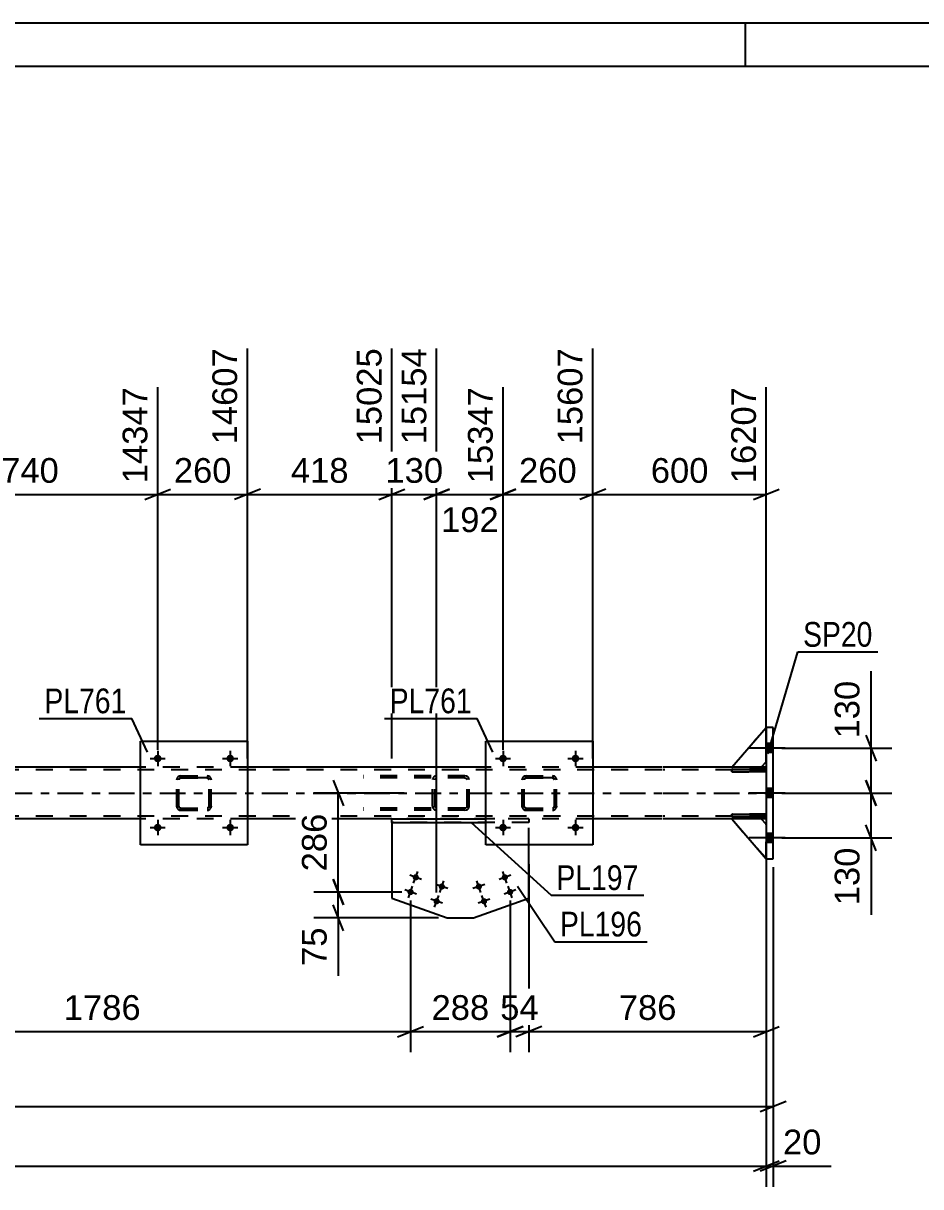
# Model space of a CAD drawing. Header units: millimetres. Extents: x 0 to 1189, y 0 to 841.
# Drawn here: x 685.4 to 789.3, y 706.3 to 841 of the extents above; entities that cross this region are included whole.
import ezdxf

# ---------------------------------------------------------------- set-up
doc = ezdxf.new("R2010")
doc.units = ezdxf.units.MM
doc.linetypes.add('DXK_LINE_DOT2', pattern=[3.9198, 1.9599, -1.9599])
doc.linetypes.add('DXK_LINE_DOT3', pattern=[5.9187, 2.979, -0.9799, 0.9799, -0.9799])
doc.styles.add('Arial', font='ARIAL.TTF', dxfattribs={"height": 0.2})
doc.styles.add('Arial Narrow', font='ARIALN.TTF', dxfattribs={"height": 0.2})

# ---------------------------------------------------------------- blocks, each defined once
blk = doc.blocks.new('Unknown-203770571-1117')
at = {"color": 5, "linetype": 'Continuous'}
for p, q in [((1189, 841), (0, 841)), ((769, 836), (769, 841)), ((1184, 836), (5, 836))]:
    blk.add_line(p, q, dxfattribs=at)
blk = doc.blocks.new('Part-203770571-5220 - 5147')
at = {"color": 2, "linetype": 'Continuous'}
for p, q in [((772.23, 759.47), (771.43, 759.47)), ((771.43, 759.47), (771.43, 744.27)), ((772.23, 744.27), (772.23, 759.47)), ((771.43, 744.27), (772.23, 744.27))]:
    blk.add_line(p, q, dxfattribs=at)
blk = doc.blocks.new('Part-203770571-5539 - 5147')
at = {"color": 2, "linetype": 'Continuous'}
for p, q in [((767.43, 754.87), (771.43, 759.47)), ((770.83, 754.87), (767.43, 754.87)), ((771.43, 755.47), (770.83, 754.87))]:
    blk.add_line(p, q, dxfattribs=at)
at = {"color": 7, "linetype": 'DXK_LINE_DOT2'}
blk.add_line((771.43, 755.47), (771.43, 759.47), dxfattribs=at)
blk = doc.blocks.new('Part-203770571-5178 - 5147')
at = {"color": 7, "linetype": 'DXK_LINE_DOT2'}
for p, q in [((736.51, 753.87), (724.73, 753.87)), ((736.51, 753.63), (724.73, 753.63)), ((732.8, 753.57), (732.76, 753.39)), ((732.76, 750.35), (732.76, 753.39)), ((733.02, 753.39), (733.04, 753.48)), ((733.02, 750.35), (733.02, 753.39)), ((733.04, 753.48), (733.09, 753.56)), ((733.27, 753.87), (733.08, 753.83)), ((733.09, 753.56), (733.18, 753.61)), ((733.18, 753.61), (733.27, 753.63)), ((736.7, 753.83), (736.51, 753.87)), ((736.51, 753.63), (736.61, 753.61)), ((736.61, 753.61), (736.69, 753.56)), ((736.69, 753.56), (736.74, 753.48)), ((736.74, 753.48), (736.76, 753.39)), ((736.76, 750.35), (736.76, 753.39)), ((737.02, 753.39), (736.98, 753.57)), ((737.02, 750.35), (737.02, 753.39)), ((736.51, 750.11), (724.73, 750.11)), ((736.51, 749.87), (724.73, 749.87)), ((732.76, 750.35), (732.8, 750.17)), ((733.04, 750.26), (733.02, 750.35)), ((733.09, 750.18), (733.04, 750.26)), ((733.08, 749.91), (733.27, 749.87)), ((733.18, 750.13), (733.09, 750.18)), ((733.27, 750.11), (733.18, 750.13)), ((736.61, 750.13), (736.51, 750.11)), ((736.51, 749.87), (736.7, 749.91)), ((736.69, 750.18), (736.61, 750.13)), ((736.74, 750.26), (736.69, 750.18)), ((736.76, 750.35), (736.74, 750.26)), ((736.98, 750.17), (737.02, 750.35))]:
    blk.add_line(p, q, dxfattribs=at)
for centre, start, end in [((733.25, 753.37), 110.7583, 155.68), ((736.53, 753.37), 24.32, 69.2417), ((733.25, 750.37), 204.32, 249.2417), ((736.53, 750.37), 290.7583, 335.68)]:
    blk.add_arc(centre, 0.496, start, end, dxfattribs=at)
blk = doc.blocks.new('Bolt-203770571-5396 - 5147')
at = {"linetype": 'Continuous'}
for points in [[(772.23, 756.55), (772.23, 757.59), (771.43, 757.59), (771.43, 756.55)], [(772.23, 756.55), (772.23, 757.59), (771.43, 757.59), (771.43, 756.55)], [(772.23, 756.55), (772.23, 757.59), (771.43, 757.59), (771.43, 756.55)], [(772.23, 751.35), (772.23, 752.39), (771.43, 752.39), (771.43, 751.35)], [(772.23, 751.35), (772.23, 752.39), (771.43, 752.39), (771.43, 751.35)], [(772.23, 746.15), (772.23, 747.19), (771.43, 747.19), (771.43, 746.15)], [(772.23, 746.15), (772.23, 747.19), (771.43, 747.19), (771.43, 746.15)], [(772.23, 746.15), (772.23, 747.19), (771.43, 747.19), (771.43, 746.15)]]:
    blk.add_hatch(color=1, dxfattribs=at).paths.add_polyline_path(points)
at = {"color": 1, "linetype": 'Continuous'}
for p, q in [((772.23, 757.59), (771.43, 757.59)), ((772.23, 757.59), (771.43, 757.59)), ((772.23, 757.59), (771.43, 757.59)), ((773.63, 757.07), (769.43, 757.07)), ((773.63, 757.07), (769.43, 757.07)), ((773.63, 757.07), (769.43, 757.07)), ((772.23, 756.55), (771.43, 756.55)), ((772.23, 756.55), (771.43, 756.55)), ((772.23, 756.55), (771.43, 756.55)), ((773.63, 751.87), (769.43, 751.87)), ((773.63, 751.87), (769.43, 751.87)), ((772.23, 752.39), (771.43, 752.39)), ((772.23, 752.39), (771.43, 752.39)), ((772.23, 751.35), (771.43, 751.35)), ((772.23, 751.35), (771.43, 751.35)), ((773.63, 746.67), (769.43, 746.67)), ((773.63, 746.67), (769.43, 746.67)), ((773.63, 746.67), (769.43, 746.67)), ((772.23, 747.19), (771.43, 747.19)), ((772.23, 747.19), (771.43, 747.19)), ((772.23, 747.19), (771.43, 747.19)), ((772.23, 746.15), (771.43, 746.15)), ((772.23, 746.15), (771.43, 746.15)), ((772.23, 746.15), (771.43, 746.15))]:
    blk.add_line(p, q, dxfattribs=at)
blk = doc.blocks.new('Part-203770571-5283 - 5147')
at = {"color": 2, "linetype": 'Continuous'}
for p, q in [((728.06, 748.47), (728.06, 748.87)), ((728.06, 748.87), (738.93, 748.87)), ((728.06, 748.47), (738.93, 748.47))]:
    blk.add_line(p, q, dxfattribs=at)
at = {"color": 7, "linetype": 'DXK_LINE_DOT2'}
for p, q in [((743.91, 748.87), (738.93, 748.87)), ((743.91, 748.47), (738.93, 748.47)), ((743.91, 748.87), (743.91, 748.47))]:
    blk.add_line(p, q, dxfattribs=at)
blk = doc.blocks.new('Part-203770571-5324 - 5147')
at = {"color": 7, "linetype": 'DXK_LINE_DOT2'}
for p, q in [((703.13, 753.39), (703.17, 753.57)), ((703.17, 753.57), (703.13, 753.39)), ((703.13, 750.35), (703.13, 753.39)), ((703.37, 753.39), (703.39, 753.48)), ((703.39, 753.48), (703.37, 753.39)), ((703.37, 750.35), (703.37, 753.39)), ((703.39, 753.48), (703.44, 753.56)), ((703.44, 753.56), (703.39, 753.48)), ((703.43, 753.83), (703.61, 753.87)), ((703.61, 753.87), (703.43, 753.83)), ((703.44, 753.56), (703.52, 753.61)), ((703.52, 753.61), (703.44, 753.56)), ((703.52, 753.61), (703.61, 753.63)), ((703.61, 753.63), (703.52, 753.61)), ((703.61, 753.87), (706.65, 753.87)), ((703.61, 753.87), (703.61, 753.87)), ((703.61, 753.87), (706.65, 753.87)), ((703.61, 753.63), (706.65, 753.63)), ((703.61, 753.63), (703.61, 753.63)), ((706.65, 753.63), (703.61, 753.63)), ((706.65, 753.87), (706.65, 753.87)), ((706.65, 753.87), (706.84, 753.83)), ((706.84, 753.83), (706.65, 753.87)), ((706.65, 753.63), (706.65, 753.63)), ((706.65, 753.63), (706.74, 753.61)), ((706.74, 753.61), (706.65, 753.63)), ((706.74, 753.61), (706.82, 753.56)), ((706.82, 753.56), (706.74, 753.61)), ((706.82, 753.56), (706.87, 753.48)), ((706.87, 753.48), (706.82, 753.56)), ((706.87, 753.48), (706.89, 753.39)), ((706.89, 753.39), (706.87, 753.48)), ((706.89, 750.35), (706.89, 753.39)), ((707.1, 753.57), (707.13, 753.39)), ((707.13, 753.39), (707.1, 753.57)), ((707.13, 750.35), (707.13, 753.39)), ((703.17, 750.17), (703.13, 750.35)), ((703.13, 750.35), (703.17, 750.16)), ((703.39, 750.26), (703.37, 750.35)), ((703.37, 750.35), (703.39, 750.26)), ((703.44, 750.18), (703.39, 750.26)), ((703.39, 750.26), (703.44, 750.18)), ((703.61, 749.87), (703.43, 749.91)), ((703.43, 749.9), (703.61, 749.87)), ((703.52, 750.13), (703.44, 750.18)), ((703.44, 750.18), (703.52, 750.13)), ((703.61, 750.11), (703.52, 750.13)), ((703.52, 750.13), (703.61, 750.11)), ((703.61, 750.11), (706.65, 750.11)), ((703.61, 750.11), (703.61, 750.11)), ((703.61, 750.11), (706.65, 750.11)), ((703.61, 749.87), (706.65, 749.87)), ((703.61, 749.87), (703.61, 749.87)), ((703.61, 749.87), (706.65, 749.87)), ((706.74, 750.13), (706.65, 750.11)), ((706.65, 750.11), (706.74, 750.13)), ((706.65, 750.11), (706.65, 750.11)), ((706.84, 749.91), (706.65, 749.87)), ((706.65, 749.87), (706.84, 749.9)), ((706.65, 749.87), (706.65, 749.87)), ((706.82, 750.18), (706.74, 750.13)), ((706.74, 750.13), (706.82, 750.18)), ((706.87, 750.26), (706.82, 750.18)), ((706.82, 750.18), (706.87, 750.26)), ((706.89, 750.35), (706.87, 750.26)), ((706.87, 750.26), (706.89, 750.35)), ((707.13, 750.35), (707.1, 750.17)), ((707.1, 750.16), (707.13, 750.35))]:
    blk.add_line(p, q, dxfattribs=at)
at = {"color": 7, "linetype": 'DXK_LINE_DOT3'}
blk.add_line((705.13, 751.87), (705.13, 751.87), dxfattribs=at)
at = {"color": 7, "linetype": 'DXK_LINE_DOT2'}
for centre, start, end in [((703.61, 753.39), 112.5, 157.5), ((703.61, 753.39), 112.5, 157.5), ((706.65, 753.39), 22.5, 67.5), ((706.65, 753.39), 22.5, 67.5), ((703.61, 750.35), 202.5, 247.5), ((703.61, 750.35), 202.5, 247.5), ((706.65, 750.35), 292.5, 337.5), ((706.65, 750.35), 292.5, 337.5)]:
    blk.add_arc(centre, 0.48, start, end, dxfattribs=at)
blk = doc.blocks.new('Part-203770571-5329 - 5147')
at = {"color": 2, "linetype": 'Continuous'}
for p, q in [((698.93, 745.87), (698.93, 757.87)), ((698.93, 757.87), (711.33, 757.87)), ((711.33, 757.87), (711.33, 745.87)), ((711.33, 745.87), (698.93, 745.87))]:
    blk.add_line(p, q, dxfattribs=at)
blk = doc.blocks.new('Part-203770571-5330 - 5147')
at = {"color": 7, "linetype": 'DXK_LINE_DOT2'}
for p, q in [((743.13, 753.39), (743.17, 753.57)), ((743.17, 753.57), (743.13, 753.39)), ((743.13, 750.35), (743.13, 753.39)), ((743.37, 753.39), (743.39, 753.48)), ((743.39, 753.48), (743.37, 753.39)), ((743.37, 750.35), (743.37, 753.39)), ((743.39, 753.48), (743.44, 753.56)), ((743.44, 753.56), (743.39, 753.48)), ((743.43, 753.83), (743.61, 753.87)), ((743.61, 753.87), (743.43, 753.83)), ((743.44, 753.56), (743.52, 753.61)), ((743.52, 753.61), (743.44, 753.56)), ((743.52, 753.61), (743.61, 753.63)), ((743.61, 753.63), (743.52, 753.61)), ((743.61, 753.87), (746.65, 753.87)), ((743.61, 753.87), (743.61, 753.87)), ((743.61, 753.87), (746.65, 753.87)), ((743.61, 753.63), (746.65, 753.63)), ((743.61, 753.63), (743.61, 753.63)), ((746.65, 753.63), (743.61, 753.63)), ((746.65, 753.87), (746.65, 753.87)), ((746.65, 753.87), (746.83, 753.83)), ((746.83, 753.83), (746.65, 753.87)), ((746.65, 753.63), (746.65, 753.63)), ((746.65, 753.63), (746.74, 753.61)), ((746.74, 753.61), (746.65, 753.63)), ((746.74, 753.61), (746.82, 753.56)), ((746.82, 753.56), (746.74, 753.61)), ((746.82, 753.56), (746.87, 753.48)), ((746.87, 753.48), (746.82, 753.56)), ((746.87, 753.48), (746.89, 753.39)), ((746.89, 753.39), (746.87, 753.48)), ((746.89, 750.35), (746.89, 753.39)), ((747.09, 753.57), (747.13, 753.39)), ((747.13, 753.39), (747.09, 753.57)), ((747.13, 750.35), (747.13, 753.39)), ((743.17, 750.17), (743.13, 750.35)), ((743.13, 750.35), (743.17, 750.16)), ((743.39, 750.26), (743.37, 750.35)), ((743.37, 750.35), (743.39, 750.26)), ((743.44, 750.18), (743.39, 750.26)), ((743.39, 750.26), (743.44, 750.18)), ((743.61, 749.87), (743.43, 749.91)), ((743.43, 749.9), (743.61, 749.87)), ((743.52, 750.13), (743.44, 750.18)), ((743.44, 750.18), (743.52, 750.13)), ((743.61, 750.11), (743.52, 750.13)), ((743.52, 750.13), (743.61, 750.11)), ((743.61, 750.11), (746.65, 750.11)), ((743.61, 750.11), (743.61, 750.11)), ((743.61, 750.11), (746.65, 750.11)), ((743.61, 749.87), (746.65, 749.87)), ((743.61, 749.87), (743.61, 749.87)), ((743.61, 749.87), (746.65, 749.87)), ((746.74, 750.13), (746.65, 750.11)), ((746.65, 750.11), (746.74, 750.13)), ((746.65, 750.11), (746.65, 750.11)), ((746.83, 749.91), (746.65, 749.87)), ((746.65, 749.87), (746.83, 749.9)), ((746.65, 749.87), (746.65, 749.87)), ((746.82, 750.18), (746.74, 750.13)), ((746.74, 750.13), (746.82, 750.18)), ((746.87, 750.26), (746.82, 750.18)), ((746.82, 750.18), (746.87, 750.26)), ((746.89, 750.35), (746.87, 750.26)), ((746.87, 750.26), (746.89, 750.35)), ((747.13, 750.35), (747.09, 750.17)), ((747.09, 750.16), (747.13, 750.35))]:
    blk.add_line(p, q, dxfattribs=at)
at = {"color": 7, "linetype": 'DXK_LINE_DOT3'}
blk.add_line((745.13, 751.87), (745.13, 751.87), dxfattribs=at)
at = {"color": 7, "linetype": 'DXK_LINE_DOT2'}
for centre, start, end in [((743.61, 753.39), 112.5, 157.5), ((743.61, 753.39), 112.5, 157.5), ((746.65, 753.39), 22.5, 67.5), ((746.65, 753.39), 22.5, 67.5), ((743.61, 750.35), 202.5, 247.5), ((743.61, 750.35), 202.5, 247.5), ((746.65, 750.35), 292.5, 337.5), ((746.65, 750.35), 292.5, 337.5)]:
    blk.add_arc(centre, 0.48, start, end, dxfattribs=at)
blk = doc.blocks.new('Part-203770571-5341 - 5147')
at = {"color": 2, "linetype": 'Continuous'}
for p, q in [((738.93, 745.87), (738.93, 757.87)), ((738.93, 757.87), (751.33, 757.87)), ((751.33, 757.87), (751.33, 745.87)), ((751.33, 745.87), (738.93, 745.87))]:
    blk.add_line(p, q, dxfattribs=at)
blk = doc.blocks.new('Bolt-203770571-5377 - 5147')
at = {"linetype": 'Continuous'}
for points in [[(701.37, 747.87, -1), (700.49, 747.87, -1)], [(709.77, 747.87, -1), (708.89, 747.87, -1)]]:
    blk.add_hatch(color=1, dxfattribs=at).paths.add_polyline_path(points)
at = {"color": 1, "linetype": 'Continuous'}
for p, q in [((700.05, 747.87), (701.81, 747.87)), ((700.93, 748.75), (700.93, 746.99)), ((708.45, 747.87), (710.21, 747.87)), ((709.33, 748.75), (709.33, 746.99))]:
    blk.add_line(p, q, dxfattribs=at)
blk = doc.blocks.new('Bolt-203770571-5378 - 5147')
at = {"linetype": 'Continuous'}
for points in [[(701.37, 755.87, -1), (700.49, 755.87, -1)], [(709.77, 755.87, -1), (708.89, 755.87, -1)]]:
    blk.add_hatch(color=1, dxfattribs=at).paths.add_polyline_path(points)
at = {"color": 1, "linetype": 'Continuous'}
for p, q in [((700.05, 755.87), (701.81, 755.87)), ((700.93, 756.75), (700.93, 754.99)), ((708.45, 755.87), (710.21, 755.87)), ((709.33, 756.75), (709.33, 754.99))]:
    blk.add_line(p, q, dxfattribs=at)
blk = doc.blocks.new('Bolt-203770571-5379 - 5147')
at = {"linetype": 'Continuous'}
for points in [[(741.37, 747.87, -1), (740.49, 747.87, -1)], [(749.77, 747.87, -1), (748.89, 747.87, -1)]]:
    blk.add_hatch(color=1, dxfattribs=at).paths.add_polyline_path(points)
at = {"color": 1, "linetype": 'Continuous'}
for p, q in [((740.05, 747.87), (741.81, 747.87)), ((740.93, 748.75), (740.93, 746.99)), ((748.45, 747.87), (750.21, 747.87)), ((749.33, 748.75), (749.33, 746.99))]:
    blk.add_line(p, q, dxfattribs=at)
blk = doc.blocks.new('Bolt-203770571-5380 - 5147')
at = {"linetype": 'Continuous'}
for points in [[(741.37, 755.87, -1), (740.49, 755.87, -1)], [(749.77, 755.87, -1), (748.89, 755.87, -1)]]:
    blk.add_hatch(color=1, dxfattribs=at).paths.add_polyline_path(points)
at = {"color": 1, "linetype": 'Continuous'}
for p, q in [((740.05, 755.87), (741.81, 755.87)), ((740.93, 756.75), (740.93, 754.99)), ((748.45, 755.87), (750.21, 755.87)), ((749.33, 756.75), (749.33, 754.99))]:
    blk.add_line(p, q, dxfattribs=at)
blk = doc.blocks.new('Bolt-203770571-5389 - 5147')
at = {"linetype": 'Continuous'}
for points in [[(740.8, 741.99, -1), (741.48, 742.23, -1)], [(737.79, 740.92, -1), (738.47, 741.16, -1)], [(738.39, 739.22, -1), (739.07, 739.46, -1)], [(741.41, 740.29, -1), (742.09, 740.53, -1)]]:
    blk.add_hatch(color=1, dxfattribs=at).paths.add_polyline_path(points)
at = {"color": 1, "linetype": 'Continuous'}
for p, q in [((741.82, 742.35), (740.47, 741.87)), ((741.38, 741.43), (740.9, 742.78)), ((738.81, 741.28), (737.45, 740.8)), ((738.37, 740.36), (737.89, 741.71)), ((741.99, 739.73), (741.51, 741.09)), ((738.97, 738.66), (738.49, 740.02)), ((742.42, 740.65), (741.07, 740.17)), ((739.41, 739.58), (738.05, 739.1))]:
    blk.add_line(p, q, dxfattribs=at)
blk = doc.blocks.new('Bolt-203770571-5390 - 5147')
at = {"linetype": 'Continuous'}
for points in [[(730.48, 742.23, -1), (731.16, 741.99, -1)], [(733.5, 741.16, -1), (734.18, 740.92, -1)], [(729.88, 740.53, -1), (730.56, 740.29, -1)], [(732.9, 739.46, -1), (733.58, 739.22, -1)]]:
    blk.add_hatch(color=1, dxfattribs=at).paths.add_polyline_path(points)
at = {"color": 1, "linetype": 'Continuous'}
for p, q in [((731.5, 741.87), (730.14, 742.35)), ((730.58, 741.43), (731.06, 742.78)), ((729.98, 739.73), (730.46, 741.09)), ((734.52, 740.8), (733.16, 741.28)), ((733.6, 740.36), (734.08, 741.71)), ((730.9, 740.17), (729.54, 740.65)), ((733, 738.66), (733.48, 740.02)), ((733.92, 739.1), (732.56, 739.58))]:
    blk.add_line(p, q, dxfattribs=at)
blk = doc.blocks.new('Part-203770571-5416 - 5147')
at = {"color": 7, "linetype": 'DXK_LINE_DOT2'}
for p, q in [((759.33, 754.55), (127.06, 754.55)), ((711.33, 754.87), (698.93, 754.87)), ((751.33, 754.87), (738.93, 754.87)), ((771.43, 754.55), (759.43, 754.55)), ((770.83, 754.87), (767.43, 754.87)), ((771.43, 754.87), (771.43, 748.92)), ((759.33, 749.19), (127.06, 749.19)), ((771.43, 749.19), (759.43, 749.19)), ((711.33, 748.87), (698.93, 748.87)), ((751.33, 748.87), (728.06, 748.87)), ((770.83, 748.87), (767.43, 748.87)), ((771.43, 748.87), (771.43, 748.92))]:
    blk.add_line(p, q, dxfattribs=at)
at = {"color": 2, "linetype": 'Continuous'}
for p, q in [((698.93, 754.87), (671.33, 754.87)), ((738.93, 754.87), (711.33, 754.87)), ((759.33, 754.87), (751.33, 754.87)), ((767.43, 754.87), (759.43, 754.87)), ((771.43, 754.87), (770.83, 754.87)), ((698.93, 748.87), (671.33, 748.87)), ((728.06, 748.87), (711.33, 748.87)), ((759.33, 748.87), (751.33, 748.87)), ((767.43, 748.87), (759.43, 748.87)), ((771.43, 748.87), (770.83, 748.87))]:
    blk.add_line(p, q, dxfattribs=at)
at = {"color": 7, "linetype": 'DXK_LINE_DOT3'}
for p, q in [((127.06, 751.87), (759.33, 751.87)), ((759.43, 751.87), (771.43, 751.87))]:
    blk.add_line(p, q, dxfattribs=at)
blk = doc.blocks.new('Part-203770571-5499 - 5147')
at = {"color": 2, "linetype": 'Continuous'}
for p, q in [((728.06, 748.47), (728.06, 739.69)), ((743.91, 739.69), (743.91, 745.87)), ((728.06, 739.69), (734.46, 737.42)), ((737.5, 737.42), (743.91, 739.69)), ((734.46, 737.42), (737.5, 737.42))]:
    blk.add_line(p, q, dxfattribs=at)
at = {"color": 7, "linetype": 'DXK_LINE_DOT2'}
for p, q in [((743.91, 748.47), (728.06, 748.47)), ((743.91, 745.87), (743.91, 748.47))]:
    blk.add_line(p, q, dxfattribs=at)
blk = doc.blocks.new('Part-203770571-5534 - 5147')
at = {"color": 7, "linetype": 'DXK_LINE_DOT2'}
for p, q in [((771.43, 754.63), (767.43, 754.63)), ((767.43, 754.63), (767.43, 754.31)), ((770.83, 754.63), (770.83, 754.31)), ((771.43, 754.31), (771.43, 754.63)), ((767.43, 754.31), (771.43, 754.31))]:
    blk.add_line(p, q, dxfattribs=at)
blk = doc.blocks.new('Part-203770571-5535 - 5147')
at = {"color": 7, "linetype": 'DXK_LINE_DOT2'}
for p, q in [((771.43, 749.43), (767.43, 749.43)), ((767.43, 749.43), (767.43, 749.11)), ((767.43, 749.11), (771.43, 749.11)), ((770.83, 749.11), (770.83, 749.43)), ((771.43, 749.11), (771.43, 749.43))]:
    blk.add_line(p, q, dxfattribs=at)
blk = doc.blocks.new('Part-203770571-5536 - 5147')
at = {"color": 2, "linetype": 'Continuous'}
for p, q in [((767.43, 754.31), (767.43, 754.63)), ((767.43, 754.63), (771.43, 754.63)), ((771.43, 754.31), (771.43, 754.63)), ((771.43, 754.31), (767.43, 754.31))]:
    blk.add_line(p, q, dxfattribs=at)
at = {"color": 7, "linetype": 'DXK_LINE_DOT2'}
for p, q in [((770.83, 754.31), (770.83, 754.63)), ((771.43, 754.63), (771.43, 754.31))]:
    blk.add_line(p, q, dxfattribs=at)
blk = doc.blocks.new('Part-203770571-5537 - 5147')
at = {"color": 2, "linetype": 'Continuous'}
for p, q in [((767.43, 749.11), (767.43, 749.43)), ((767.43, 749.43), (771.43, 749.43)), ((771.43, 749.11), (767.43, 749.11)), ((771.43, 749.11), (771.43, 749.43))]:
    blk.add_line(p, q, dxfattribs=at)
at = {"color": 7, "linetype": 'DXK_LINE_DOT2'}
for p, q in [((770.83, 749.11), (770.83, 749.43)), ((771.43, 749.43), (771.43, 749.11))]:
    blk.add_line(p, q, dxfattribs=at)
blk = doc.blocks.new('Part-203770571-5538 - 5147')
at = {"color": 7, "linetype": 'DXK_LINE_DOT2'}
for p, q in [((767.43, 754.87), (771.43, 759.47)), ((771.43, 759.47), (771.43, 755.47)), ((770.83, 754.87), (767.43, 754.87)), ((771.43, 755.47), (770.83, 754.87))]:
    blk.add_line(p, q, dxfattribs=at)
blk = doc.blocks.new('Part-203770571-5540 - 5147')
at = {"color": 7, "linetype": 'DXK_LINE_DOT2'}
for p, q in [((770.83, 748.87), (767.43, 748.87)), ((767.43, 748.87), (771.43, 744.27)), ((771.43, 748.27), (770.83, 748.87)), ((771.43, 744.27), (771.43, 748.27))]:
    blk.add_line(p, q, dxfattribs=at)
blk = doc.blocks.new('Part-203770571-5541 - 5147')
at = {"color": 2, "linetype": 'Continuous'}
for p, q in [((770.83, 748.87), (767.43, 748.87)), ((767.43, 748.87), (771.43, 744.27)), ((771.43, 748.27), (770.83, 748.87))]:
    blk.add_line(p, q, dxfattribs=at)
at = {"color": 7, "linetype": 'DXK_LINE_DOT2'}
blk.add_line((771.43, 748.27), (771.43, 744.27), dxfattribs=at)
blk = doc.blocks.new('StraightDimension-203770571-22058 - 5147')
at = {"color": 7, "linetype": 'Continuous'}
for p, q in [((751.33, 755.87), (751.33, 803.36)), ((771.43, 755.87), (771.43, 798.86)), ((752.83, 787.04), (749.83, 785.84)), ((769.93, 785.84), (772.93, 787.04)), ((751.33, 786.44), (771.43, 786.44))]:
    blk.add_line(p, q, dxfattribs=at)
at = {"color": 0}
blk.add_wipeout([(765.32, 787.19), (765.32, 791.39), (757.45, 791.39), (757.45, 787.19)], dxfattribs=at)
at = {"color": 3, "style": 'Arial'}
blk.add_text('600', height=2.865, dxfattribs=at).set_placement((758.05, 787.79))
at = {"color": 0, "linetype": 'Continuous'}
blk.add_wipeout([(770.83, 799.46), (766.63, 799.46), (766.63, 787.14), (770.83, 787.14)], dxfattribs=at)
at = {"color": 3, "linetype": 'Continuous', "style": 'Arial'}
blk.add_text('16207', height=2.865, rotation=90.0002, dxfattribs=at).set_placement((770.23, 787.74))
blk = doc.blocks.new('StraightDimension-203770571-22060 - 5147')
at = {"color": 7, "linetype": 'Continuous'}
for p, q in [((733.24, 740.34), (733.24, 803.36)), ((740.93, 756.87), (740.93, 798.86)), ((731.74, 785.84), (734.74, 787.04)), ((742.43, 787.04), (739.43, 785.84)), ((733.24, 786.44), (740.93, 786.44))]:
    blk.add_line(p, q, dxfattribs=at)
at = {"color": 0, "linetype": 'Continuous'}
blk.add_wipeout([(740.33, 799.46), (736.13, 799.46), (736.13, 787.14), (740.33, 787.14)], dxfattribs=at)
at = {"color": 0}
blk.add_wipeout([(741.02, 781.49), (741.02, 785.69), (733.15, 785.69), (733.15, 781.49)], dxfattribs=at)
at = {"color": 3, "linetype": 'Continuous', "style": 'Arial'}
blk.add_text('15347', height=2.865, rotation=90.0002, dxfattribs=at).set_placement((739.73, 787.74))
at = {"color": 3, "style": 'Arial'}
blk.add_text('192', height=2.865, dxfattribs=at).set_placement((733.75, 782.09))
blk = doc.blocks.new('StraightDimension-203770571-39816 - 5147')
at = {"color": 7, "linetype": 'Continuous'}
for p, q in [((721.25, 741.91), (722.45, 738.91)), ((729.22, 740.41), (719, 740.41)), ((721.85, 737.42), (721.85, 740.41)), ((722.45, 735.92), (721.25, 738.92)), ((733.46, 737.42), (719, 737.42)), ((721.85, 737.42), (721.85, 730.72)), ((721.85, 737.42), (721.85, 730.72))]:
    blk.add_line(p, q, dxfattribs=at)
at = {"color": 0}
blk.add_wipeout([(721.1, 736.89), (716.9, 736.89), (716.9, 731.25), (721.1, 731.25)], dxfattribs=at)
at = {"color": 3, "style": 'Arial'}
blk.add_text('75', height=2.865, rotation=90.0002, dxfattribs=at).set_placement((720.5, 731.85))
blk = doc.blocks.new('StraightDimension-203770571-22064 - 5147')
at = {"color": 7, "linetype": 'Continuous'}
for p, q in [((671.33, 755.87), (671.33, 803.36)), ((700.93, 756.87), (700.93, 798.86)), ((672.83, 787.04), (669.83, 785.84)), ((699.43, 785.84), (702.43, 787.04)), ((671.33, 786.44), (700.93, 786.44))]:
    blk.add_line(p, q, dxfattribs=at)
at = {"color": 0}
blk.add_wipeout([(690.07, 787.19), (690.07, 791.39), (682.2, 791.39), (682.2, 787.19)], dxfattribs=at)
at = {"color": 3, "style": 'Arial'}
blk.add_text('740', height=2.865, dxfattribs=at).set_placement((682.8, 787.79))
at = {"color": 0, "linetype": 'Continuous'}
blk.add_wipeout([(700.33, 799.46), (696.13, 799.46), (696.13, 787.14), (700.33, 787.14)], dxfattribs=at)
at = {"color": 3, "linetype": 'Continuous', "style": 'Arial'}
blk.add_text('14347', height=2.865, rotation=90.0002, dxfattribs=at).set_placement((699.73, 787.74))
blk = doc.blocks.new('StraightDimension-203770571-22062 - 5147')
at = {"color": 7, "linetype": 'Continuous'}
for p, q in [((711.33, 755.87), (711.33, 803.36)), ((728.06, 755.87), (728.06, 803.36)), ((712.83, 787.04), (709.83, 785.84)), ((726.56, 785.84), (729.56, 787.04)), ((711.33, 786.44), (728.06, 786.44))]:
    blk.add_line(p, q, dxfattribs=at)
at = {"color": 0}
blk.add_wipeout([(723.63, 787.19), (723.63, 791.39), (715.76, 791.39), (715.76, 787.19)], dxfattribs=at)
at = {"color": 3, "style": 'Arial'}
blk.add_text('418', height=2.865, dxfattribs=at).set_placement((716.36, 787.79))
at = {"color": 0, "linetype": 'Continuous'}
blk.add_wipeout([(727.46, 803.96), (723.26, 803.96), (723.26, 791.64), (727.46, 791.64)], dxfattribs=at)
at = {"color": 3, "linetype": 'Continuous', "style": 'Arial'}
blk.add_text('15025', height=2.865, rotation=90.0002, dxfattribs=at).set_placement((726.86, 792.24))
blk = doc.blocks.new('StraightDimension-203770571-5887 - 5147')
at = {"color": 7, "linetype": 'Continuous'}
for p, q in [((772.23, 743.27), (772.23, 713.18)), ((126.26, 715.58), (772.23, 715.58)), ((770.73, 714.98), (773.73, 716.18))]:
    blk.add_line(p, q, dxfattribs=at)
blk = doc.blocks.new('StraightDimension-203770571-6608 - 5147')
at = {"color": 7, "linetype": 'Continuous'}
for p, q in [((771.43, 743.27), (771.43, 706.28)), ((772.23, 743.27), (772.23, 706.28)), ((769.93, 708.08), (772.93, 709.28)), ((773.73, 709.28), (770.73, 708.08)), ((771.43, 708.68), (772.23, 708.68)), ((772.23, 708.68), (778.93, 708.68)), ((772.23, 708.68), (778.93, 708.68))]:
    blk.add_line(p, q, dxfattribs=at)
at = {"color": 0}
blk.add_wipeout([(778.4, 709.43), (778.4, 713.63), (772.76, 713.63), (772.76, 709.43)], dxfattribs=at)
at = {"color": 3, "style": 'Arial'}
blk.add_text('20', height=2.865, dxfattribs=at).set_placement((773.36, 710.03))
blk = doc.blocks.new('StraightDimension-203770571-6618 - 5147')
at = {"color": 7, "linetype": 'Continuous'}
for p, q in [((771.43, 743.27), (771.43, 706.28)), ((127.06, 708.68), (771.43, 708.68)), ((769.93, 708.08), (772.93, 709.28))]:
    blk.add_line(p, q, dxfattribs=at)
blk = doc.blocks.new('StraightDimension-203770571-6639 - 5147')
at = {"color": 7, "linetype": 'Continuous'}
for p, q in [((783.57, 757.07), (783.57, 765.99)), ((783.57, 757.07), (783.57, 765.99)), ((782.97, 758.57), (784.17, 755.57)), ((773.23, 757.07), (785.97, 757.07)), ((783.57, 751.87), (783.57, 757.07)), ((784.17, 750.37), (782.97, 753.37)), ((773.23, 751.87), (785.97, 751.87))]:
    blk.add_line(p, q, dxfattribs=at)
at = {"color": 0}
blk.add_wipeout([(782.82, 765.47), (778.62, 765.47), (778.62, 757.59), (782.82, 757.59)], dxfattribs=at)
at = {"color": 3, "style": 'Arial'}
blk.add_text('130', height=2.865, rotation=90.0002, dxfattribs=at).set_placement((782.22, 758.19))
blk = doc.blocks.new('StraightDimension-203770571-6647 - 5147')
at = {"color": 7, "linetype": 'Continuous'}
for p, q in [((782.97, 753.37), (784.17, 750.37)), ((773.23, 751.87), (785.97, 751.87)), ((783.57, 746.67), (783.57, 751.87)), ((784.17, 745.17), (782.97, 748.17)), ((773.23, 746.67), (785.97, 746.67)), ((783.57, 746.67), (783.57, 737.75)), ((783.57, 746.67), (783.57, 737.75))]:
    blk.add_line(p, q, dxfattribs=at)
at = {"color": 0}
blk.add_wipeout([(782.82, 746.14), (778.62, 746.14), (778.62, 738.27), (782.82, 738.27)], dxfattribs=at)
at = {"color": 3, "style": 'Arial'}
blk.add_text('130', height=2.865, rotation=90.0002, dxfattribs=at).set_placement((782.22, 738.87))
blk = doc.blocks.new('StraightDimension-203770571-22059 - 5147')
at = {"color": 7, "linetype": 'Continuous'}
for p, q in [((751.33, 755.87), (751.33, 803.36)), ((740.93, 756.87), (740.93, 798.86)), ((739.43, 785.84), (742.43, 787.04)), ((752.83, 787.04), (749.83, 785.84)), ((740.93, 786.44), (751.33, 786.44))]:
    blk.add_line(p, q, dxfattribs=at)
at = {"color": 0}
blk.add_wipeout([(750.07, 787.19), (750.07, 791.39), (742.19, 791.39), (742.19, 787.19)], dxfattribs=at)
at = {"color": 3, "style": 'Arial'}
blk.add_text('260', height=2.865, dxfattribs=at).set_placement((742.79, 787.79))
at = {"color": 0, "linetype": 'Continuous'}
blk.add_wipeout([(750.73, 803.96), (746.53, 803.96), (746.53, 791.64), (750.73, 791.64)], dxfattribs=at)
at = {"color": 3, "linetype": 'Continuous', "style": 'Arial'}
blk.add_text('15607', height=2.865, rotation=90.0002, dxfattribs=at).set_placement((750.13, 792.24))
blk = doc.blocks.new('StraightDimension-203770571-22061 - 5147')
at = {"color": 7, "linetype": 'Continuous'}
for p, q in [((728.06, 755.87), (728.06, 803.36)), ((733.24, 740.34), (733.24, 803.36)), ((726.56, 785.84), (729.56, 787.04)), ((734.74, 787.04), (731.74, 785.84)), ((728.06, 786.44), (733.24, 786.44))]:
    blk.add_line(p, q, dxfattribs=at)
at = {"color": 0}
blk.add_wipeout([(734.58, 787.19), (734.58, 791.39), (726.71, 791.39), (726.71, 787.19)], dxfattribs=at)
at = {"color": 3, "style": 'Arial'}
blk.add_text('130', height=2.865, dxfattribs=at).set_placement((727.31, 787.79))
at = {"color": 0, "linetype": 'Continuous'}
blk.add_wipeout([(732.64, 803.96), (728.44, 803.96), (728.44, 791.64), (732.64, 791.64)], dxfattribs=at)
at = {"color": 3, "linetype": 'Continuous', "style": 'Arial'}
blk.add_text('15154', height=2.865, rotation=90.0002, dxfattribs=at).set_placement((732.04, 792.24))
blk = doc.blocks.new('StraightDimension-203770571-22063 - 5147')
at = {"color": 7, "linetype": 'Continuous'}
for p, q in [((711.33, 755.87), (711.33, 803.36)), ((700.93, 756.87), (700.93, 798.86)), ((699.43, 785.84), (702.43, 787.04)), ((712.83, 787.04), (709.83, 785.84)), ((700.93, 786.44), (711.33, 786.44))]:
    blk.add_line(p, q, dxfattribs=at)
at = {"color": 0}
blk.add_wipeout([(710.07, 787.19), (710.07, 791.39), (702.2, 791.39), (702.2, 787.19)], dxfattribs=at)
at = {"color": 3, "style": 'Arial'}
blk.add_text('260', height=2.865, dxfattribs=at).set_placement((702.8, 787.79))
at = {"color": 0, "linetype": 'Continuous'}
blk.add_wipeout([(710.73, 803.96), (706.53, 803.96), (706.53, 791.64), (710.73, 791.64)], dxfattribs=at)
at = {"color": 3, "linetype": 'Continuous', "style": 'Arial'}
blk.add_text('14607', height=2.865, rotation=90.0002, dxfattribs=at).set_placement((710.13, 792.24))
blk = doc.blocks.new('StraightDimension-203770571-39111 - 5147')
at = {"color": 7, "linetype": 'Continuous'}
for p, q in [((658.78, 743.45), (658.78, 721.85)), ((730.22, 739.41), (730.22, 721.85)), ((660.28, 724.85), (657.28, 723.65)), ((728.72, 723.65), (731.72, 724.85)), ((658.78, 724.25), (730.22, 724.25))]:
    blk.add_line(p, q, dxfattribs=at)
at = {"color": 0}
blk.add_wipeout([(699.55, 725), (699.55, 729.2), (689.45, 729.2), (689.45, 725)], dxfattribs=at)
at = {"color": 3, "style": 'Arial'}
blk.add_text('1786', height=2.865, dxfattribs=at).set_placement((690.05, 725.6))
blk = doc.blocks.new('StraightDimension-203770571-39108 - 5147')
at = {"color": 7, "linetype": 'Continuous'}
for p, q in [((771.43, 748.91), (771.43, 721.85)), ((743.91, 743.64), (743.91, 721.85)), ((745.41, 724.85), (742.41, 723.65)), ((769.93, 723.65), (772.93, 724.85)), ((743.91, 724.25), (771.43, 724.25))]:
    blk.add_line(p, q, dxfattribs=at)
at = {"color": 0}
blk.add_wipeout([(761.61, 725), (761.61, 729.2), (753.74, 729.2), (753.74, 725)], dxfattribs=at)
at = {"color": 3, "style": 'Arial'}
blk.add_text('786', height=2.865, dxfattribs=at).set_placement((754.34, 725.6))
blk = doc.blocks.new('StraightDimension-203770571-39109 - 5147')
at = {"color": 7, "linetype": 'Continuous'}
for p, q in [((743.91, 743.64), (743.91, 721.85)), ((741.75, 739.41), (741.75, 721.85)), ((740.25, 723.65), (743.25, 724.85)), ((745.41, 724.85), (742.41, 723.65)), ((741.75, 724.25), (743.91, 724.25))]:
    blk.add_line(p, q, dxfattribs=at)
at = {"color": 0}
blk.add_wipeout([(745.65, 725), (745.65, 729.2), (740, 729.2), (740, 725)], dxfattribs=at)
at = {"color": 3, "style": 'Arial'}
blk.add_text('54', height=2.865, dxfattribs=at).set_placement((740.6, 725.6))
blk = doc.blocks.new('StraightDimension-203770571-39110 - 5147')
at = {"color": 7, "linetype": 'Continuous'}
for p, q in [((730.22, 739.41), (730.22, 721.85)), ((741.75, 739.41), (741.75, 721.85)), ((728.72, 723.65), (731.72, 724.85)), ((743.25, 724.85), (740.25, 723.65)), ((730.22, 724.25), (741.75, 724.25))]:
    blk.add_line(p, q, dxfattribs=at)
at = {"color": 0}
blk.add_wipeout([(739.92, 725), (739.92, 729.2), (732.05, 729.2), (732.05, 725)], dxfattribs=at)
at = {"color": 3, "style": 'Arial'}
blk.add_text('288', height=2.865, dxfattribs=at).set_placement((732.65, 725.6))
blk = doc.blocks.new('StraightDimension-203770571-39815 - 5147')
at = {"color": 7, "linetype": 'Continuous'}
for p, q in [((721.25, 753.37), (722.45, 750.37)), ((729.49, 751.87), (719, 751.87)), ((721.85, 740.41), (721.85, 751.87)), ((722.45, 738.91), (721.25, 741.91)), ((729.22, 740.41), (719, 740.41))]:
    blk.add_line(p, q, dxfattribs=at)
at = {"color": 0}
blk.add_wipeout([(721.1, 750.07), (716.9, 750.07), (716.9, 742.2), (721.1, 742.2)], dxfattribs=at)
at = {"color": 3, "style": 'Arial'}
blk.add_text('286', height=2.865, rotation=90.0002, dxfattribs=at).set_placement((720.5, 742.8))
blk = doc.blocks.new('Mark-203770571-5216 - 5147')
at = {"color": 0}
blk.add_wipeout([(783.73, 768.81), (783.73, 771.81), (775.69, 771.81), (775.69, 768.81)], dxfattribs=at)
blk.add_wipeout([(783.73, 768.81), (783.73, 771.81), (775.69, 771.81), (775.69, 768.81)], dxfattribs=at)
at = {"color": 30, "linetype": 'Continuous'}
for p, q in [((771.61, 756.42), (775.09, 768.21)), ((775.09, 768.21), (784.33, 768.21))]:
    blk.add_line(p, q, dxfattribs=at)
at = {"color": 3, "style": 'Arial Narrow'}
blk.add_text('SP20', height=2.863, dxfattribs=at).set_placement((775.69, 768.81))
blk = doc.blocks.new('Mark-203770571-5279 - 5147')
at = {"color": 0}
blk.add_wipeout([(756.63, 740.64), (756.63, 743.64), (747.12, 743.64), (747.12, 740.64)], dxfattribs=at)
blk.add_wipeout([(756.63, 740.64), (756.63, 743.64), (747.12, 743.64), (747.12, 740.64)], dxfattribs=at)
at = {"color": 30, "linetype": 'Continuous'}
for p, q in [((737.25, 748.47), (746.52, 740.04)), ((746.52, 740.04), (757.23, 740.04))]:
    blk.add_line(p, q, dxfattribs=at)
at = {"color": 3, "style": 'Arial Narrow'}
blk.add_text('PL197', height=2.863, dxfattribs=at).set_placement((747.12, 740.64))
blk = doc.blocks.new('Mark-203770571-5325 - 5147')
at = {"color": 0}
blk.add_wipeout([(697.32, 761.11), (697.32, 764.11), (687.81, 764.11), (687.81, 761.11)], dxfattribs=at)
blk.add_wipeout([(697.32, 761.11), (697.32, 764.11), (687.81, 764.11), (687.81, 761.11)], dxfattribs=at)
at = {"color": 30, "linetype": 'Continuous'}
for p in [(687.21, 760.51), (699.74, 756.61)]:
    blk.add_line(p, (697.92, 760.51), dxfattribs=at)
at = {"color": 3, "style": 'Arial Narrow'}
blk.add_text('PL761', height=2.863, dxfattribs=at).set_placement((687.81, 761.11))
blk = doc.blocks.new('Mark-203770571-5337 - 5147')
at = {"color": 0}
blk.add_wipeout([(737.32, 761.11), (737.32, 764.11), (727.81, 764.11), (727.81, 761.11)], dxfattribs=at)
blk.add_wipeout([(737.32, 761.11), (737.32, 764.11), (727.81, 764.11), (727.81, 761.11)], dxfattribs=at)
at = {"color": 30, "linetype": 'Continuous'}
for p in [(727.21, 760.51), (739.74, 756.61)]:
    blk.add_line(p, (737.92, 760.51), dxfattribs=at)
at = {"color": 3, "style": 'Arial Narrow'}
blk.add_text('PL761', height=2.863, dxfattribs=at).set_placement((727.81, 761.11))
blk = doc.blocks.new('Mark-203770571-5495 - 5147')
at = {"color": 0}
blk.add_wipeout([(757.03, 735.26), (757.03, 738.26), (747.53, 738.26), (747.53, 735.26)], dxfattribs=at)
blk.add_wipeout([(757.03, 735.26), (757.03, 738.26), (747.53, 738.26), (747.53, 735.26)], dxfattribs=at)
at = {"color": 30, "linetype": 'Continuous'}
for p, q in [((742.62, 741.07), (746.93, 734.66)), ((746.93, 734.66), (757.63, 734.66))]:
    blk.add_line(p, q, dxfattribs=at)
at = {"color": 3, "style": 'Arial Narrow'}
blk.add_text('PL196', height=2.863, dxfattribs=at).set_placement((747.53, 735.26))

msp = doc.modelspace()

# ---------------------------------------------------------------- block references
for name in ['Unknown-203770571-1117', 'Part-203770571-5539 - 5147', 'Part-203770571-5538 - 5147', 'Part-203770571-5220 - 5147', 'Part-203770571-5329 - 5147', 'Part-203770571-5341 - 5147', 'Bolt-203770571-5396 - 5147', 'Bolt-203770571-5378 - 5147', 'Bolt-203770571-5380 - 5147', 'Part-203770571-5416 - 5147', 'Part-203770571-5534 - 5147', 'Part-203770571-5536 - 5147', 'Part-203770571-5324 - 5147', 'Part-203770571-5178 - 5147', 'Part-203770571-5330 - 5147', 'Part-203770571-5535 - 5147', 'Part-203770571-5537 - 5147', 'Bolt-203770571-5377 - 5147', 'Part-203770571-5283 - 5147', 'Part-203770571-5499 - 5147', 'Bolt-203770571-5379 - 5147', 'Part-203770571-5540 - 5147', 'Part-203770571-5541 - 5147', 'Bolt-203770571-5390 - 5147', 'Bolt-203770571-5389 - 5147']:
    msp.add_blockref(name, (0, 0))

# ---------------------------------------------------------------- next in the draw order: block references
for name in ['StraightDimension-203770571-22064 - 5147', 'StraightDimension-203770571-22062 - 5147', 'StraightDimension-203770571-22060 - 5147', 'StraightDimension-203770571-22058 - 5147']:
    msp.add_blockref(name, (0, 0))

# ---------------------------------------------------------------- next in the draw order: block references
for name in ['StraightDimension-203770571-22063 - 5147', 'StraightDimension-203770571-22059 - 5147', 'StraightDimension-203770571-6639 - 5147', 'StraightDimension-203770571-39816 - 5147']:
    msp.add_blockref(name, (0, 0))

# ---------------------------------------------------------------- next in the draw order: block references
for name in ['Mark-203770571-5216 - 5147', 'Mark-203770571-5325 - 5147', 'StraightDimension-203770571-5887 - 5147']:
    msp.add_blockref(name, (0, 0))

# ---------------------------------------------------------------- next in the draw order: block references
msp.add_blockref('StraightDimension-203770571-6608 - 5147', (0, 0))

# ---------------------------------------------------------------- next in the draw order: block references
msp.add_blockref('StraightDimension-203770571-6618 - 5147', (0, 0))

# ---------------------------------------------------------------- next in the draw order: block references
for name in ['StraightDimension-203770571-22061 - 5147', 'StraightDimension-203770571-6647 - 5147']:
    msp.add_blockref(name, (0, 0))

# ---------------------------------------------------------------- next in the draw order: block references
for name in ['Mark-203770571-5337 - 5147', 'StraightDimension-203770571-39108 - 5147', 'StraightDimension-203770571-39111 - 5147']:
    msp.add_blockref(name, (0, 0))

# ---------------------------------------------------------------- next in the draw order: block references
msp.add_blockref('StraightDimension-203770571-39109 - 5147', (0, 0))

# ---------------------------------------------------------------- next in the draw order: block references
msp.add_blockref('StraightDimension-203770571-39110 - 5147', (0, 0))

# ---------------------------------------------------------------- next in the draw order: block references
for name in ['StraightDimension-203770571-39815 - 5147', 'Mark-203770571-5279 - 5147']:
    msp.add_blockref(name, (0, 0))

# ---------------------------------------------------------------- next in the draw order: block references
msp.add_blockref('Mark-203770571-5495 - 5147', (0, 0))

doc.saveas('drawing.dxf')
